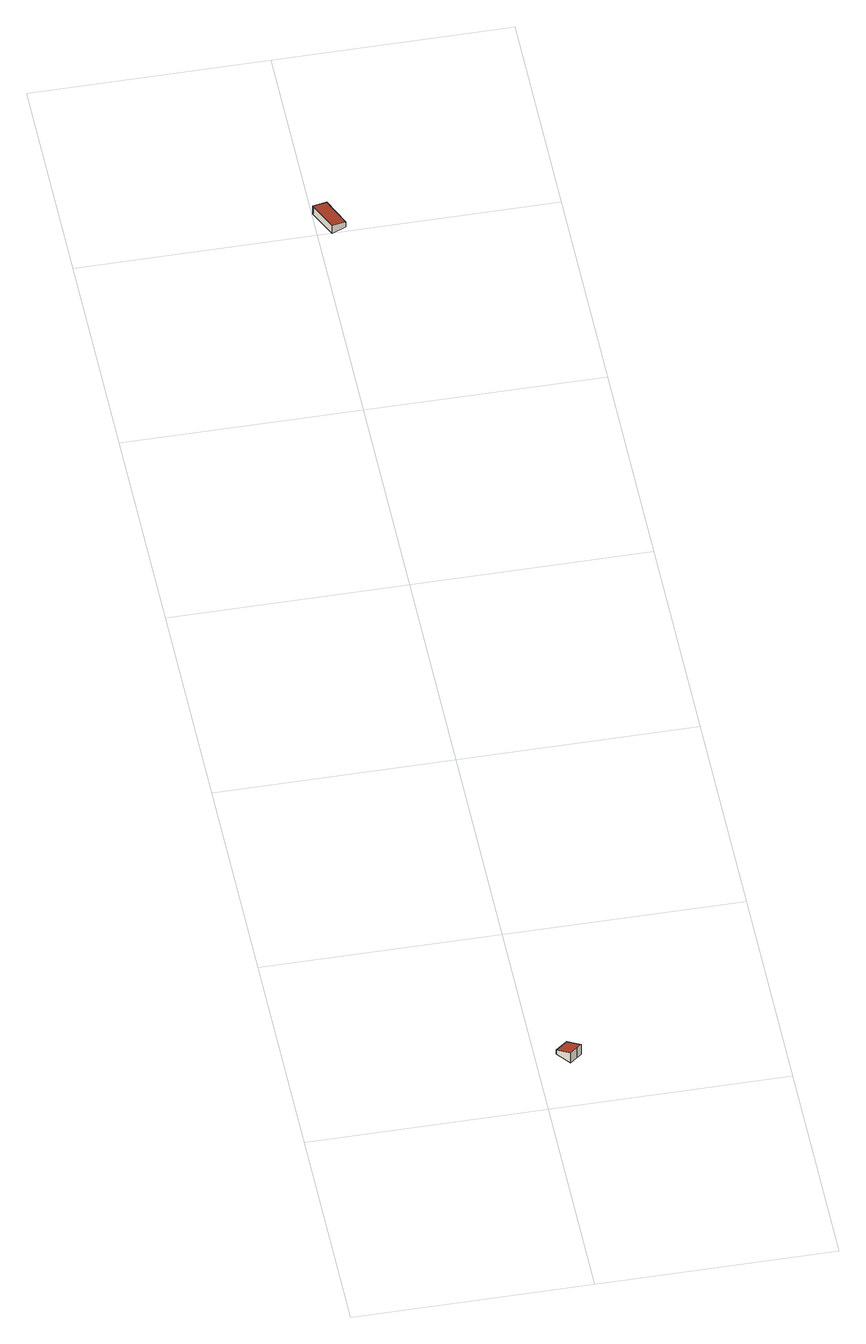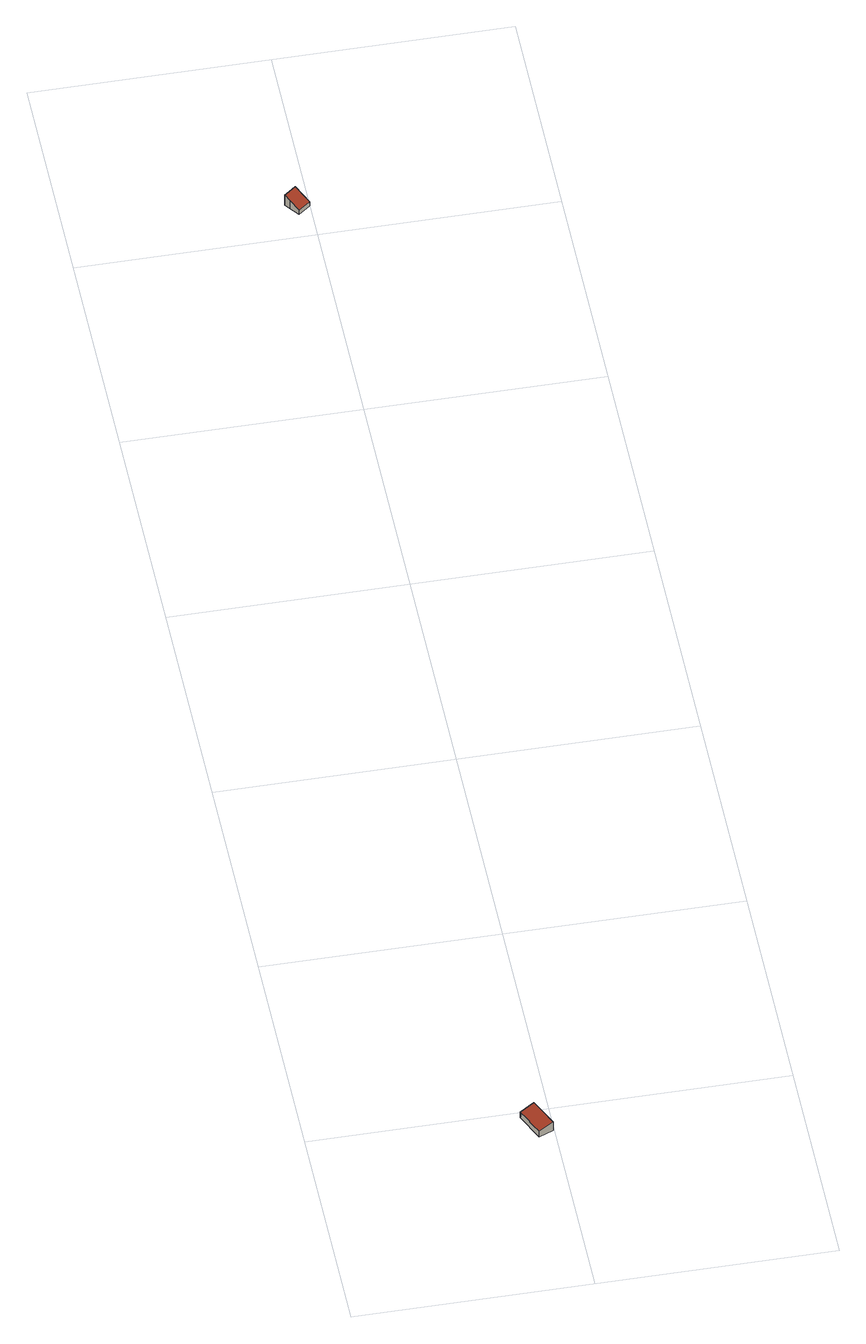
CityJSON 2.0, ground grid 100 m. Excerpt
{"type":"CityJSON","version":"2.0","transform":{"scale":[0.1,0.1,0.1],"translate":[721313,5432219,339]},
"CityObjects":{
"building1":{"type":"Building","attributes":{"Gemeindeschluessel":"09375199","HoeheDach":"369.377","HoeheGrund":"363.620","Methode":"2000","NiedrigsteTraufeDesGebaeudes":"365.833","Geometrietyp2DReferenz":"3000","measuredHeight":5.76,"function":"31001_2463","roofType":"2100"},"geometry":[{"type":"Solid","lod":"2","boundaries":[[[[0,1,2,3]],[[4,5,1,0]],[[6,4,0,3,7,8]],[[7,9,10,8]],[[3,2,9,7]],[[10,9,2,1,5,11]],[[8,10,11,6]],[[6,11,5,4]]]],"semantics":{"surfaces":[{"type":"WallSurface","Flaeche":"14.387","Z_MAX":"5.757","Z_MAX_ASL":"369.377","Z_MIN":"0.000","Z_MIN_ASL":"363.620"},{"type":"WallSurface","Flaeche":"16.778","Z_MAX":"4.484","Z_MAX_ASL":"368.104","Z_MIN":"0.000","Z_MIN_ASL":"363.620"},{"type":"GroundSurface","Flaeche":"49.929","Z_MAX":"0.000","Z_MAX_ASL":"363.620","Z_MIN":"0.000","Z_MIN_ASL":"363.620"},{"type":"WallSurface","Flaeche":"21.336","Z_MAX":"5.757","Z_MAX_ASL":"369.377","Z_MIN":"0.000","Z_MIN_ASL":"363.620"},{"type":"WallSurface","Flaeche":"15.433","Z_MAX":"5.757","Z_MAX_ASL":"369.377","Z_MIN":"0.000","Z_MIN_ASL":"363.620"},{"type":"RoofSurface","Dachneigung":"65.618","Dachorientierung":"322.087","Flaeche":"54.818","Z_MAX":"5.757","Z_MAX_ASL":"369.377","Z_MIN":"2.213","Z_MIN_ASL":"365.833"},{"type":"WallSurface","Flaeche":"31.158","Z_MAX":"5.757","Z_MAX_ASL":"369.377","Z_MIN":"0.000","Z_MIN_ASL":"363.620"},{"type":"WallSurface","Flaeche":"14.135","Z_MAX":"2.213","Z_MAX_ASL":"365.833","Z_MIN":"0.000","Z_MIN_ASL":"363.620"}],"values":[[0,1,2,3,4,5,6,7]]}}]},
"building2":{"type":"Building","attributes":{"Gemeindeschluessel":"09375199","HoeheDach":"343.966","HoeheGrund":"339.210","Methode":"1000","NiedrigsteTraufeDesGebaeudes":"342.281","Geometrietyp2DReferenz":"3000","measuredHeight":4.76,"function":"31001_2000","roofType":"2100"},"geometry":[{"type":"Solid","lod":"2","boundaries":[[[[12,13,14,15]],[[16,17,13,12]],[[18,16,12,15]],[[18,19,17,16]],[[14,13,17,19]],[[15,14,19,18]]]],"semantics":{"surfaces":[{"type":"WallSurface","Flaeche":"25.729","Z_MAX":"4.752","Z_MAX_ASL":"343.962","Z_MIN":"0.000","Z_MIN_ASL":"339.210"},{"type":"WallSurface","Flaeche":"40.982","Z_MAX":"3.071","Z_MAX_ASL":"342.281","Z_MIN":"0.000","Z_MIN_ASL":"339.210"},{"type":"GroundSurface","Flaeche":"87.850","Z_MAX":"0.000","Z_MAX_ASL":"339.210","Z_MIN":"0.000","Z_MIN_ASL":"339.210"},{"type":"WallSurface","Flaeche":"25.794","Z_MAX":"4.756","Z_MAX_ASL":"343.966","Z_MIN":"0.000","Z_MIN_ASL":"339.210"},{"type":"RoofSurface","Dachneigung":"75.662","Dachorientierung":"66.056","Flaeche":"90.675","Z_MAX":"4.756","Z_MAX_ASL":"343.966","Z_MIN":"3.071","Z_MIN_ASL":"342.281"},{"type":"WallSurface","Flaeche":"63.418","Z_MAX":"4.756","Z_MAX_ASL":"343.966","Z_MIN":"0.000","Z_MIN_ASL":"339.210"}],"values":[[0,1,2,3,4,5]]}}]}
},
"vertices":[
[125,66,246],[125,66,291],[142,44,304],[142,44,246],[94,106,246],[94,106,268],[44,66,246],[121,28,246],[92,5,246],[121,28,304],[92,5,304],[44,66,268],
[120,5023,2],[120,5023,33],[60,4997,50],[60,4997,2],[66,5145,2],[66,5145,33],[5,5119,2],[5,5119,50]
]}
